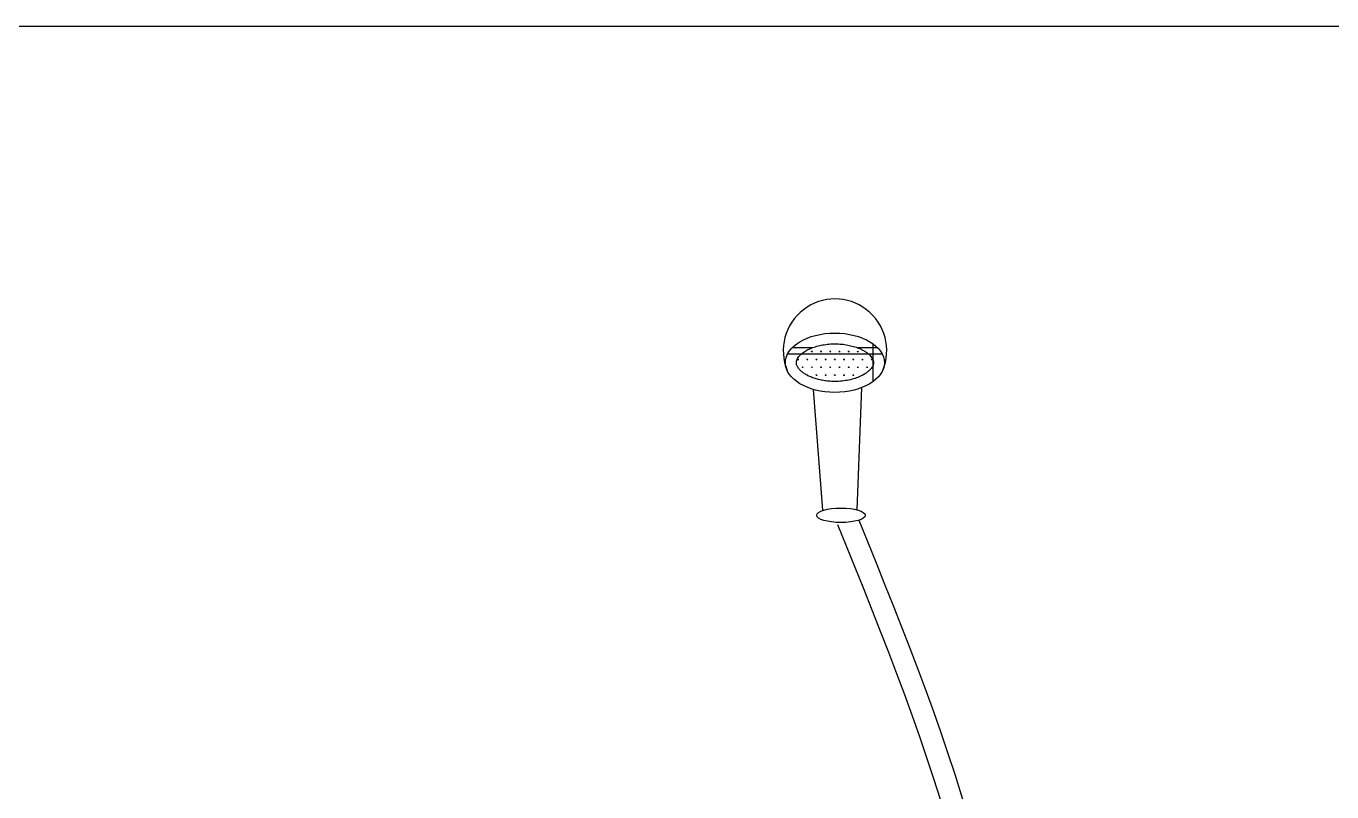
# Model space of a CAD drawing. Header units: millimetres. Extents: x 4994 to 37440, y 17304 to 30205.
# Drawn here: x 15682 to 16893, y 19434 to 20144 of the extents above; entities that cross this region are included whole.
import ezdxf

# ---------------------------------------------------------------- set-up
doc = ezdxf.new("R2010")
doc.units = ezdxf.units.MM
doc.layers.add('www.cad-blocks.net', color=7, linetype='Continuous')

# ---------------------------------------------------------------- blocks, each defined once
blk = doc.blocks.new('A$C14A45ED9')
at = {"color": 0}
for p, q in [((0.3047, 1.8066), (0.2863, 1.8066)), ((0.3659, 1.8066), (0.3475, 1.8066)), ((0.3617, 1.7756), (0.3617, 1.8103)), ((0.2823, 1.8011), (0.3699, 1.8011)), ((0.2915, 1.796), (0.2926, 1.796)), ((0.2918, 1.796), (0.2916, 1.7962)), ((0.2919, 1.796), (0.2919, 1.7964)), ((0.292, 1.796), (0.292, 1.7965)), ((0.2922, 1.796), (0.2922, 1.7964)), ((0.2923, 1.796), (0.2925, 1.7963)), ((0.3, 1.796), (0.3011, 1.796)), ((0.3003, 1.796), (0.3001, 1.7962)), ((0.3004, 1.796), (0.3004, 1.7964)), ((0.3006, 1.796), (0.3006, 1.7965)), ((0.3007, 1.796), (0.3007, 1.7964)), ((0.3008, 1.796), (0.301, 1.7963)), ((0.3043, 1.8033), (0.3054, 1.8033)), ((0.3045, 1.8033), (0.3044, 1.8036)), ((0.3047, 1.8034), (0.3047, 1.8038)), ((0.3048, 1.8034), (0.3048, 1.8039)), ((0.305, 1.8034), (0.305, 1.8038)), ((0.3051, 1.8034), (0.3052, 1.8037)), ((0.3088, 1.796), (0.3086, 1.7962)), ((0.3086, 1.796), (0.3096, 1.796)), ((0.309, 1.796), (0.309, 1.7964)), ((0.3091, 1.796), (0.3091, 1.7965)), ((0.3092, 1.796), (0.3092, 1.7964)), ((0.3093, 1.796), (0.3095, 1.7963)), ((0.3128, 1.8033), (0.3139, 1.8033)), ((0.3131, 1.8033), (0.3129, 1.8036)), ((0.3132, 1.8034), (0.3132, 1.8038)), ((0.3134, 1.8034), (0.3134, 1.8039)), ((0.3135, 1.8034), (0.3135, 1.8038)), ((0.3136, 1.8034), (0.3138, 1.8037)), ((0.3171, 1.796), (0.3181, 1.796)), ((0.3173, 1.796), (0.3172, 1.7962)), ((0.3175, 1.796), (0.3175, 1.7964)), ((0.3176, 1.796), (0.3176, 1.7965)), ((0.3177, 1.796), (0.3177, 1.7964)), ((0.3179, 1.796), (0.318, 1.7963)), ((0.3213, 1.8033), (0.3224, 1.8033)), ((0.3216, 1.8033), (0.3214, 1.8036)), ((0.3217, 1.8034), (0.3217, 1.8038)), ((0.3219, 1.8034), (0.3219, 1.8039)), ((0.322, 1.8034), (0.322, 1.8038)), ((0.3221, 1.8034), (0.3223, 1.8037)), ((0.3256, 1.796), (0.3267, 1.796)), ((0.3258, 1.796), (0.3257, 1.7962)), ((0.326, 1.796), (0.326, 1.7964)), ((0.3261, 1.796), (0.3261, 1.7965)), ((0.3263, 1.796), (0.3263, 1.7964)), ((0.3264, 1.796), (0.3266, 1.7963)), ((0.3301, 1.8033), (0.3299, 1.8036)), ((0.3299, 1.8033), (0.3309, 1.8033)), ((0.3303, 1.8034), (0.3303, 1.8038)), ((0.3304, 1.8034), (0.3304, 1.8039)), ((0.3305, 1.8034), (0.3305, 1.8038)), ((0.3306, 1.8034), (0.3308, 1.8037)), ((0.3341, 1.796), (0.3352, 1.796)), ((0.3344, 1.796), (0.3342, 1.7962)), ((0.3345, 1.796), (0.3345, 1.7964)), ((0.3347, 1.796), (0.3347, 1.7965)), ((0.3348, 1.796), (0.3348, 1.7964)), ((0.3349, 1.796), (0.3351, 1.7963)), ((0.3384, 1.8033), (0.3395, 1.8033)), ((0.3386, 1.8033), (0.3385, 1.8036)), ((0.3388, 1.8034), (0.3388, 1.8038)), ((0.3389, 1.8034), (0.3389, 1.8039)), ((0.3391, 1.8034), (0.3391, 1.8038)), ((0.3392, 1.8034), (0.3393, 1.8037)), ((0.3426, 1.796), (0.3437, 1.796)), ((0.3429, 1.796), (0.3427, 1.7962)), ((0.343, 1.796), (0.343, 1.7964)), ((0.3432, 1.796), (0.3432, 1.7965)), ((0.3433, 1.796), (0.3433, 1.7964)), ((0.3434, 1.796), (0.3436, 1.7963)), ((0.3469, 1.8033), (0.348, 1.8033)), ((0.3472, 1.8033), (0.347, 1.8036)), ((0.3477, 1.8034), (0.3479, 1.8037)), ((0.3514, 1.796), (0.3512, 1.7962)), ((0.3512, 1.796), (0.3522, 1.796)), ((0.352, 1.796), (0.3521, 1.7963)), ((0.3597, 1.796), (0.3608, 1.796)), ((0.3599, 1.796), (0.3598, 1.7962)), ((0.3605, 1.796), (0.3606, 1.7963)), ((0.296, 1.7886), (0.2958, 1.7889)), ((0.2958, 1.7886), (0.2968, 1.7886)), ((0.2962, 1.7886), (0.2962, 1.7891)), ((0.2963, 1.7886), (0.2963, 1.7892)), ((0.2964, 1.7886), (0.2964, 1.7891)), ((0.2966, 1.7886), (0.2967, 1.7889)), ((0.3002, 1.7814), (0.3001, 1.7815)), ((0.3004, 1.7813), (0.3004, 1.7817)), ((0.3006, 1.7813), (0.3006, 1.7818)), ((0.3006, 1.7812), (0.3011, 1.7812)), ((0.3007, 1.7813), (0.3007, 1.7817)), ((0.3008, 1.7812), (0.301, 1.7815)), ((0.3043, 1.7886), (0.3054, 1.7886)), ((0.3045, 1.7886), (0.3044, 1.7889)), ((0.3047, 1.7886), (0.3047, 1.7891)), ((0.3048, 1.7886), (0.3048, 1.7892)), ((0.305, 1.7886), (0.305, 1.7891)), ((0.3051, 1.7886), (0.3052, 1.7889)), ((0.3088, 1.7812), (0.3086, 1.7815)), ((0.3086, 1.7812), (0.3096, 1.7812)), ((0.309, 1.7813), (0.309, 1.7817)), ((0.3091, 1.7813), (0.3091, 1.7818)), ((0.3092, 1.7813), (0.3092, 1.7817)), ((0.3093, 1.7812), (0.3095, 1.7815)), ((0.3128, 1.7886), (0.3139, 1.7886)), ((0.3131, 1.7886), (0.3129, 1.7889)), ((0.3132, 1.7886), (0.3132, 1.7891)), ((0.3134, 1.7886), (0.3134, 1.7892)), ((0.3135, 1.7886), (0.3135, 1.7891)), ((0.3136, 1.7886), (0.3138, 1.7889)), ((0.3171, 1.7812), (0.3181, 1.7812)), ((0.3173, 1.7812), (0.3172, 1.7815)), ((0.3175, 1.7813), (0.3175, 1.7817)), ((0.3176, 1.7813), (0.3176, 1.7818)), ((0.3177, 1.7813), (0.3177, 1.7817)), ((0.3179, 1.7812), (0.318, 1.7815)), ((0.3213, 1.7886), (0.3224, 1.7886)), ((0.3216, 1.7886), (0.3214, 1.7889)), ((0.3217, 1.7886), (0.3217, 1.7891)), ((0.3219, 1.7886), (0.3219, 1.7892)), ((0.322, 1.7886), (0.322, 1.7891)), ((0.3221, 1.7886), (0.3223, 1.7889)), ((0.3256, 1.7812), (0.3267, 1.7812)), ((0.3258, 1.7812), (0.3257, 1.7815)), ((0.326, 1.7813), (0.326, 1.7817)), ((0.3261, 1.7813), (0.3261, 1.7818)), ((0.3263, 1.7813), (0.3263, 1.7817)), ((0.3264, 1.7812), (0.3266, 1.7815)), ((0.3301, 1.7886), (0.3299, 1.7889)), ((0.3299, 1.7886), (0.3309, 1.7886)), ((0.3303, 1.7886), (0.3303, 1.7891)), ((0.3304, 1.7886), (0.3304, 1.7892)), ((0.3305, 1.7886), (0.3305, 1.7891)), ((0.3306, 1.7886), (0.3308, 1.7889)), ((0.3341, 1.7812), (0.3352, 1.7812)), ((0.3344, 1.7812), (0.3342, 1.7815)), ((0.3345, 1.7813), (0.3345, 1.7817)), ((0.3347, 1.7813), (0.3347, 1.7818)), ((0.3348, 1.7813), (0.3348, 1.7817)), ((0.3349, 1.7812), (0.3351, 1.7815)), ((0.3384, 1.7886), (0.3395, 1.7886)), ((0.3386, 1.7886), (0.3385, 1.7889)), ((0.3388, 1.7886), (0.3388, 1.7891)), ((0.3389, 1.7886), (0.3389, 1.7892)), ((0.3391, 1.7886), (0.3391, 1.7891)), ((0.3392, 1.7886), (0.3393, 1.7889)), ((0.3426, 1.7812), (0.3437, 1.7812)), ((0.3429, 1.7812), (0.3427, 1.7815)), ((0.343, 1.7813), (0.343, 1.7817)), ((0.3432, 1.7813), (0.3432, 1.7818)), ((0.3433, 1.7813), (0.3433, 1.7817)), ((0.3434, 1.7812), (0.3436, 1.7815)), ((0.3469, 1.7886), (0.348, 1.7886)), ((0.3472, 1.7886), (0.347, 1.7889)), ((0.3477, 1.7886), (0.3479, 1.7889)), ((0.3514, 1.7812), (0.3512, 1.7815)), ((0.3512, 1.7812), (0.3517, 1.7812)), ((0.352, 1.7814), (0.3521, 1.7815)), ((0.3554, 1.7886), (0.3565, 1.7886)), ((0.3557, 1.7886), (0.3555, 1.7889)), ((0.3562, 1.7886), (0.3564, 1.7889)), ((0.315, 1.656), (0.3064, 1.7681)), ((0.3508, 1.7698), (0.3465, 1.6565))]:
    blk.add_line(p, q, dxfattribs=at)
blk.add_arc((0.3262, 1.804), 0.048, 337.3632, 202.6368, dxfattribs=at)
for centre, major_axis, ratio in [((0.3261, 1.7929), (-0.0459, 0), 0.599584), ((0.3317, 1.6514), (-0.0225, 0), 0.299794)]:
    blk.add_ellipse(centre, major_axis=major_axis, ratio=ratio, dxfattribs=at)
blk.add_open_spline([(0.2903, 1.7929), (0.2903, 1.7926), (0.2904, 1.7923), (0.2905, 1.7917), (0.2905, 1.7914), (0.2907, 1.7907), (0.2908, 1.7904), (0.2912, 1.7896), (0.2914, 1.7893), (0.2918, 1.7885), (0.2921, 1.7881), (0.2927, 1.7872), (0.2931, 1.7868), (0.2939, 1.7859), (0.2944, 1.7855), (0.2956, 1.7844), (0.2964, 1.7838), (0.2982, 1.7825), (0.2992, 1.7819), (0.3014, 1.7807), (0.3026, 1.7802), (0.3051, 1.7791), (0.3064, 1.7787), (0.3091, 1.7778), (0.3106, 1.7774), (0.3136, 1.7767), (0.3151, 1.7764), (0.3182, 1.776), (0.3198, 1.7758), (0.3236, 1.7755), (0.3257, 1.7755), (0.3301, 1.7756), (0.3322, 1.7758), (0.3365, 1.7763), (0.3385, 1.7767), (0.3425, 1.7776), (0.3444, 1.7781), (0.3479, 1.7794), (0.3496, 1.7801), (0.3523, 1.7815), (0.3534, 1.7821), (0.3554, 1.7835), (0.3563, 1.7841), (0.3579, 1.7855), (0.3586, 1.7862), (0.3596, 1.7874), (0.36, 1.7879), (0.3607, 1.7889), (0.361, 1.7893), (0.3614, 1.7902), (0.3615, 1.7907), (0.3618, 1.7915), (0.3618, 1.7919), (0.3619, 1.7926), (0.3619, 1.793), (0.3619, 1.7937), (0.3618, 1.7941), (0.3616, 1.7949), (0.3615, 1.7953), (0.3611, 1.7962), (0.3609, 1.7966), (0.3603, 1.7976), (0.36, 1.7981), (0.3591, 1.7992), (0.3586, 1.7997), (0.3575, 1.8008), (0.3569, 1.8013), (0.3555, 1.8024), (0.3547, 1.8029), (0.3531, 1.804), (0.3522, 1.8045), (0.3502, 1.8054), (0.3492, 1.8059), (0.3466, 1.807), (0.345, 1.8075), (0.3416, 1.8085), (0.3398, 1.8089), (0.3361, 1.8096), (0.3342, 1.8099), (0.3303, 1.8103), (0.3283, 1.8104), (0.3244, 1.8104), (0.3224, 1.8103), (0.3185, 1.81), (0.3166, 1.8097), (0.3129, 1.809), (0.3111, 1.8086), (0.3076, 1.8076), (0.306, 1.8071), (0.3029, 1.8059), (0.3015, 1.8052), (0.2988, 1.8038), (0.2977, 1.803), (0.2958, 1.8016), (0.295, 1.801), (0.2937, 1.7998), (0.2932, 1.7992), (0.2922, 1.798), (0.2918, 1.7974), (0.2913, 1.7965), (0.2911, 1.796), (0.2907, 1.7952), (0.2906, 1.7949), (0.2904, 1.7941), (0.2904, 1.7938), (0.2904, 1.7933), (0.2903, 1.7931), (0.2903, 1.7929)], degree=3, knots=[0, 0, 0, 0, 0.085255, 0.085255, 0.17051, 0.17051, 0.255765, 0.255765, 0.34102, 0.34102, 0.426275, 0.426275, 0.511531, 0.511531, 0.596786, 0.596786, 0.718887, 0.718887, 0.840989, 0.840989, 0.963091, 0.963091, 1.085193, 1.085193, 1.207294, 1.207294, 1.329396, 1.329396, 1.451498, 1.451498, 1.615226, 1.615226, 1.778954, 1.778954, 1.942682, 1.942682, 2.10641, 2.10641, 2.270138, 2.270138, 2.400237, 2.400237, 2.530336, 2.530336, 2.660435, 2.660435, 2.764258, 2.764258, 2.868081, 2.868081, 2.971905, 2.971905, 3.075728, 3.075728, 3.179552, 3.179552, 3.283375, 3.283375, 3.387199, 3.387199, 3.491022, 3.491022, 3.594845, 3.594845, 3.698669, 3.698669, 3.802492, 3.802492, 3.906316, 3.906316, 4.010139, 4.010139, 4.113963, 4.113963, 4.262262, 4.262262, 4.410561, 4.410561, 4.558861, 4.558861, 4.70716, 4.70716, 4.855459, 4.855459, 5.003759, 5.003759, 5.152058, 5.152058, 5.300357, 5.300357, 5.448657, 5.448657, 5.596956, 5.596956, 5.714398, 5.714398, 5.83184, 5.83184, 5.949281, 5.949281, 6.045743, 6.045743, 6.142205, 6.142205, 6.238666, 6.238666, 6.283185, 6.283185, 6.283185, 6.283185], dxfattribs=at)
for points in [[(0.3483, 1.6469), (0.4677, 1.0552), (0.3258, 0.6732), (0.3376, 0.5392), (0.3866, 0.7323)], [(0.3286, 1.6429), (0.4479, 1.0513), (0.306, 0.6692), (0.3179, 0.5353), (0.3669, 0.7324)]]:
    blk.add_spline(points, degree=3, dxfattribs=at)
blk = doc.blocks.new('FORMAT')
at = {"layer": 'www.cad-blocks.net', "color": 155, "true_color": 0x546d8e}
blk.add_line((7231.1, 20144.1), (37440.3, 20144.1), dxfattribs=at)

msp = doc.modelspace()

# ---------------------------------------------------------------- block references
at = {"color": 7, "xscale": 1000, "yscale": 1000, "zscale": 1000}
msp.add_blockref('A$C14A45ED9', (16106.4, 18039.1), dxfattribs=at)
at = {"layer": 'www.cad-blocks.net'}
msp.add_blockref('FORMAT', (0, 0), dxfattribs=at)

doc.saveas('drawing.dxf')
